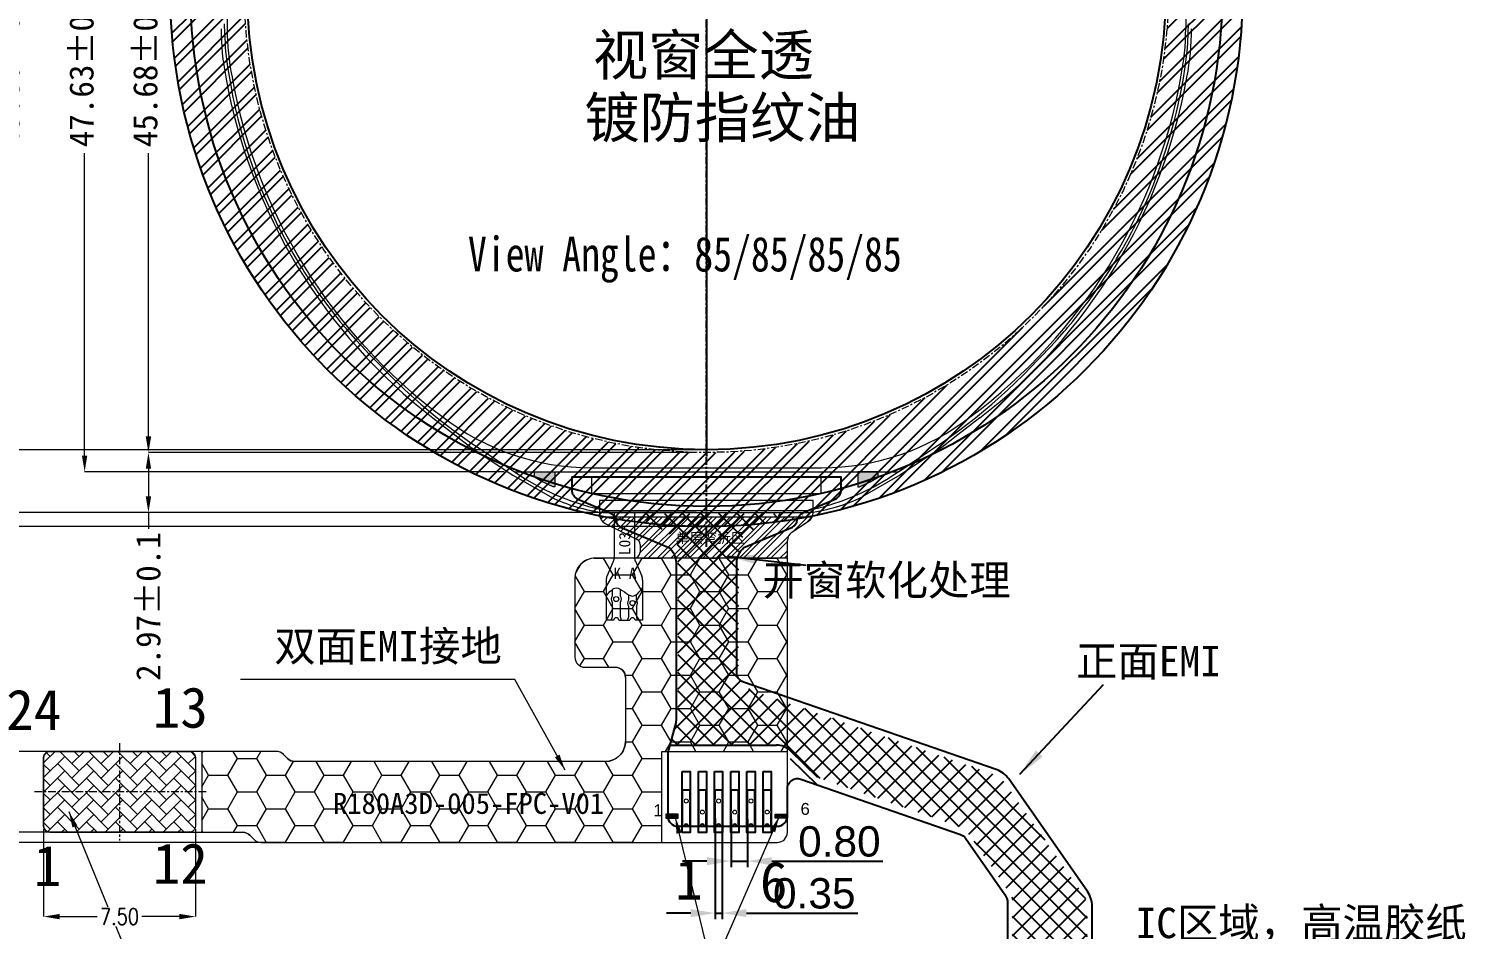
# Model space of a CAD drawing. Header units: millimetres. Extents: x 17 to 351, y 28 to 265.
# Drawn here: x 55.2 to 126.2, y 107.8 to 152.3 of the extents above; entities that cross this region are included whole.
import ezdxf

# ---------------------------------------------------------------- set-up
doc = ezdxf.new("R2010")
doc.units = ezdxf.units.MM
doc.linetypes.add('CENTER', pattern=[0.6, 0.375, -0.075, 0.075, -0.075])
doc.layers.get('Defpoints').update_dxf_attribs({"color": 5, "lineweight": 5})
for name, color, linetype, lineweight in [('3 BLU-FPCA', 2, 'Continuous', 5), ('5 BLU-Housing', 2, 'Continuous', 5), ('COG-IC', 2, 'Continuous', 5), ('DIM', 3, 'Continuous', 5), ('EMI', 5, 'Continuous', 5), ('FPC', 50, 'Continuous', 5), ('LCD', 4, 'Continuous', 5), ('Main-FPC', 2, 'Continuous', 5), ('POL', 210, 'Continuous', 5)]:
    doc.layers.add(name, color=color, linetype=linetype, lineweight=lineweight)
doc.layers.add('BOT', color=5, linetype='Continuous')
doc.layers.add('Lens', color=6, linetype='Continuous')
doc.styles.add('Arial', font='arial.ttf')
doc.styles.add('RD', font='ROMAND.shx', dxfattribs={"width": 0.8})
doc.styles.get("Standard").update_dxf_attribs({"font": 'arial.ttf'})
doc.styles.add('宋体', font='SimSun.ttf')
doc.styles.add('样式 4', font='SimSun.ttf')
doc.styles.add('汉字', font='SimSun.ttf')
doc.dimstyles.new('DIM', dxfattribs={"dimtxt": 0.8, "dimasz": 0.8, "dimexe": 0, "dimexo": 0.5, "dimgap": 0.11, "dimtad": 0, "dimzin": 1, "dimdsep": 46, "dimtxsty": 'RD', "dimcen": 0, "dimclrd": 256, "dimclre": 256, "dimclrt": 256, "dimadec": 0, "dimazin": 0, "dimtm": 1e-09, "dimtfac": 1, "dimtofl": 0, "dimtmove": 0, "dimatfit": 3, "dimfxl": 1, "dimlwe": -1, "dimarcsym": 0})
doc.dimstyles.new('ISO-25$0', dxfattribs={"dimtxt": 1.5, "dimasz": 1.2, "dimexe": 0.3, "dimexo": 0, "dimgap": 0.2, "dimtad": 1, "dimzin": 1, "dimdsep": 46, "dimtxsty": 'Standard', "dimcen": 0, "dimclrd": 4, "dimclre": 4, "dimclrt": 4, "dimadec": 0, "dimazin": 0, "dimtp": 1.2, "dimtm": 1.2, "dimtfac": 1, "dimtmove": 0, "dimatfit": 3, "dimfxl": 1, "dimtolj": 1, "dimarcsym": 0})
doc.dimstyles.new('标注-赛华', dxfattribs={"dimtxt": 2.5, "dimasz": 2.5, "dimexe": 1.25, "dimexo": 0.65, "dimtad": 1, "dimzin": 1, "dimdsep": 46, "dimtxsty": 'Arial', "dimcen": 1.5, "dimclre": 3, "dimclrt": 3, "dimadec": 0, "dimazin": 0, "dimtfac": 1, "dimtmove": 0, "dimatfit": 3, "dimfxl": 1, "dimtolj": 1, "dimtzin": 0, "dimarcsym": 0})

# ---------------------------------------------------------------- blocks, each defined once
blk = doc.blocks.new('*D15')
at = {"layer": 'Defpoints', "color": 0, "transparency": 16777216}
for p in [(88.723, 128.39), (51.805, 112.095), (67.425, 112.095)]:
    blk.add_point(p, dxfattribs=at)
at = {"layer": 'DIM', "lineweight": 5, "transparency": 16777216}
for p, q in [((88.223, 128.39), (51.805, 128.39)), ((51.805, 127.59), (51.805, 122.437)), ((51.805, 112.895), (51.805, 113.937)), ((66.925, 112.095), (51.805, 112.095))]:
    blk.add_line(p, q, dxfattribs=at)
at = {"layer": 'DIM', "transparency": 16777216}
for points in [[(51.672, 127.59), (51.939, 127.59), (51.805, 128.39)], [(51.672, 112.895), (51.939, 112.895), (51.805, 112.095)]]:
    blk.add_solid(points, dxfattribs=at)
at = {"layer": 'DIM', "lineweight": 5, "transparency": 16777216, "insert": (51.805, 118.187), "char_height": 1.2, "attachment_point": 5, "rotation": 90, "style": '样式 4'}
blk.add_mtext('16.29%%P0.5', dxfattribs=at)
blk = doc.blocks.new('*D17')
at = {"layer": 'Defpoints', "color": 0, "transparency": 16777216}
for p in [(88.723, 178.192), (54.323, 128.39), (88.723, 128.39)]:
    blk.add_point(p, dxfattribs=at)
at = {"layer": 'DIM', "lineweight": 5, "transparency": 16777216}
for p, q in [((88.223, 178.192), (54.323, 178.192)), ((54.323, 177.392), (54.323, 162.244)), ((54.323, 129.19), (54.323, 146.156)), ((88.223, 128.39), (54.323, 128.39))]:
    blk.add_line(p, q, dxfattribs=at)
at = {"layer": 'DIM', "transparency": 16777216}
for points in [[(54.19, 177.392), (54.457, 177.392), (54.323, 178.192)], [(54.19, 129.19), (54.457, 129.19), (54.323, 128.39)]]:
    blk.add_solid(points, dxfattribs=at)
at = {"layer": 'DIM', "lineweight": 5, "transparency": 16777216, "insert": (54.323, 154.2), "char_height": 1.2, "attachment_point": 5, "rotation": 90, "style": '样式 4'}
blk.add_mtext('49.80±0.1(LCM O.D)', dxfattribs=at)
blk = doc.blocks.new('*D19')
at = {"layer": 'Defpoints', "color": 0, "transparency": 16777216}
for p in [(88.726, 177.042), (61.15, 131.358), (88.726, 131.358)]:
    blk.add_point(p, dxfattribs=at)
at = {"layer": 'DIM', "lineweight": 5, "transparency": 16777216}
for p, q in [((88.226, 177.042), (61.15, 177.042)), ((61.15, 176.242), (61.15, 162.244)), ((61.15, 132.158), (61.15, 146.156)), ((88.226, 131.358), (61.15, 131.358))]:
    blk.add_line(p, q, dxfattribs=at)
at = {"layer": 'DIM', "transparency": 16777216}
for points in [[(61.016, 176.242), (61.283, 176.242), (61.15, 177.042)], [(61.016, 132.158), (61.283, 132.158), (61.15, 131.358)]]:
    blk.add_solid(points, dxfattribs=at)
at = {"layer": 'DIM', "lineweight": 5, "transparency": 16777216, "insert": (61.15, 154.2), "char_height": 1.2, "attachment_point": 5, "rotation": 90, "style": '样式 4'}
blk.add_mtext('45.68±0.1(LCD A.A)', dxfattribs=at)
blk = doc.blocks.new('*D20')
at = {"layer": 'Defpoints', "color": 0, "transparency": 16777216}
for p in [(88.723, 178.042), (57.995, 130.408), (79.233, 130.408)]:
    blk.add_point(p, dxfattribs=at)
at = {"layer": 'DIM', "lineweight": 5, "transparency": 16777216}
for p, q in [((88.223, 178.042), (57.995, 178.042)), ((57.995, 177.242), (57.995, 162.244)), ((57.995, 131.208), (57.995, 146.156)), ((78.733, 130.408), (57.995, 130.408))]:
    blk.add_line(p, q, dxfattribs=at)
at = {"layer": 'DIM', "transparency": 16777216}
for points in [[(57.862, 177.242), (58.128, 177.242), (57.995, 178.042)], [(57.862, 131.208), (58.128, 131.208), (57.995, 130.408)]]:
    blk.add_solid(points, dxfattribs=at)
at = {"layer": 'DIM', "lineweight": 5, "transparency": 16777216, "insert": (57.995, 154.2), "char_height": 1.2, "attachment_point": 5, "rotation": 90, "style": '样式 4'}
blk.add_mtext('47.63±0.1(LCD V.A)', dxfattribs=at)
blk = doc.blocks.new('*D24')
at = {"layer": 'Defpoints', "color": 0, "transparency": 16777216}
for p in [(88.726, 131.358), (61.15, 128.39), (88.723, 128.39)]:
    blk.add_point(p, dxfattribs=at)
at = {"layer": 'DIM', "lineweight": 5, "transparency": 16777216}
for p, q in [((88.226, 131.358), (61.15, 131.358)), ((61.15, 130.558), (61.15, 129.19)), ((88.223, 128.39), (61.15, 128.39)), ((61.15, 128.39), (61.15, 127.59))]:
    blk.add_line(p, q, dxfattribs=at)
at = {"layer": 'DIM', "transparency": 16777216}
for points in [[(61.016, 130.558), (61.283, 130.558), (61.15, 131.358)], [(61.016, 129.19), (61.283, 129.19), (61.15, 128.39)]]:
    blk.add_solid(points, dxfattribs=at)
at = {"layer": 'DIM', "lineweight": 5, "transparency": 16777216, "insert": (61.15, 123.749), "char_height": 1.2, "attachment_point": 5, "rotation": 90, "style": '样式 4'}
blk.add_mtext('2.97±0.1', dxfattribs=at)
blk = doc.blocks.new('*D25')
at = {"layer": 'Defpoints', "color": 0, "transparency": 16777216}
for p in [(55.97, 113.251), (63.47, 113.251), (63.47, 108.432)]:
    blk.add_point(p, dxfattribs=at)
at = {"layer": 'DIM', "linetype": 'Continuous', "lineweight": 5, "transparency": 16777216}
for p, q in [((55.97, 112.751), (55.97, 108.432)), ((63.47, 112.751), (63.47, 108.432)), ((56.77, 108.432), (58.62, 108.432)), ((62.67, 108.432), (60.821, 108.432))]:
    blk.add_line(p, q, dxfattribs=at)
at = {"layer": 'DIM', "transparency": 16777216}
for points in [[(56.77, 108.565), (56.77, 108.298), (55.97, 108.432)], [(62.67, 108.565), (62.67, 108.298), (63.47, 108.432)]]:
    blk.add_solid(points, dxfattribs=at)
at = {"layer": 'DIM', "lineweight": 5, "transparency": 16777216, "insert": (59.72, 108.432), "char_height": 0.8, "attachment_point": 5, "style": 'RD', "bg_fill": 3, "box_fill_scale": 1.1, "bg_fill_color": 256, "bg_fill_true_color": 13158600, "bg_fill_transparency": 0}
blk.add_mtext('7.50', dxfattribs=at)
blk = doc.blocks.new('*D26')
at = {"layer": 'Defpoints', "color": 0, "transparency": 16777216}
for p in [(53.664, 116.595), (56.942, 116.595), (56.942, 112.595)]:
    blk.add_point(p, dxfattribs=at)
at = {"layer": 'DIM', "linetype": 'Continuous', "lineweight": 5, "transparency": 16777216}
for p, q in [((53.664, 117.395), (53.664, 118.195)), ((56.442, 116.595), (53.664, 116.595)), ((56.442, 112.595), (53.664, 112.595)), ((53.664, 111.795), (53.664, 110.995))]:
    blk.add_line(p, q, dxfattribs=at)
at = {"layer": 'DIM', "transparency": 16777216}
for points in [[(53.53, 117.395), (53.797, 117.395), (53.664, 116.595)], [(53.53, 111.795), (53.797, 111.795), (53.664, 112.595)]]:
    blk.add_solid(points, dxfattribs=at)
at = {"layer": 'DIM', "lineweight": 5, "transparency": 16777216, "insert": (53.664, 114.595), "char_height": 0.8, "attachment_point": 5, "rotation": 90, "style": 'RD', "bg_fill": 3, "box_fill_scale": 1.1, "bg_fill_color": 256, "bg_fill_true_color": 13158600, "bg_fill_transparency": 0}
blk.add_mtext('4.00', dxfattribs=at)
blk = doc.blocks.new('*D29')
at = {"color": 4, "lineweight": -2, "transparency": 16777216}
for p, q in [((89.151, 113.283), (89.151, 108.304)), ((89.501, 113.283), (89.501, 108.304)), ((87.951, 108.604), (86.751, 108.604)), ((89.151, 108.604), (89.501, 108.604)), ((90.701, 108.604), (96.208, 108.604))]:
    blk.add_line(p, q, dxfattribs=at)
at = {"color": 4, "transparency": 16777216}
for points in [[(87.951, 108.804), (87.951, 108.404), (89.151, 108.604)], [(90.701, 108.804), (90.701, 108.404), (89.501, 108.604)]]:
    blk.add_solid(points, dxfattribs=at)
at = {"layer": 'Defpoints', "color": 0, "transparency": 16777216}
for p in [(89.151, 113.283), (89.501, 113.283), (89.501, 108.604)]:
    blk.add_point(p, dxfattribs=at)
at = {"color": 4, "transparency": 16777216, "insert": (94.055, 109.571), "char_height": 1.5, "attachment_point": 5}
blk.add_mtext('\\A1;0.35', dxfattribs=at)
blk = doc.blocks.new('*D30')
at = {"color": 4, "lineweight": -2, "transparency": 16777216}
for p, q in [((89.951, 113.243), (89.951, 110.87)), ((90.751, 113.243), (90.751, 110.87)), ((88.751, 111.17), (87.551, 111.17)), ((89.951, 111.17), (90.751, 111.17)), ((91.951, 111.17), (97.442, 111.17))]:
    blk.add_line(p, q, dxfattribs=at)
at = {"color": 4, "transparency": 16777216}
for points in [[(88.751, 111.37), (88.751, 110.97), (89.951, 111.17)], [(91.951, 111.37), (91.951, 110.97), (90.751, 111.17)]]:
    blk.add_solid(points, dxfattribs=at)
at = {"layer": 'Defpoints', "color": 0, "transparency": 16777216}
for p in [(89.951, 113.243), (90.751, 113.243), (90.751, 111.17)]:
    blk.add_point(p, dxfattribs=at)
at = {"color": 4, "transparency": 16777216, "insert": (95.296, 112.136), "char_height": 1.5, "attachment_point": 5}
blk.add_mtext('\\A1;0.80', dxfattribs=at)
blk = doc.blocks.new('*D34')
at = {"layer": 'Defpoints', "color": 0, "transparency": 16777216}
for p in [(49.731, 176.9), (88.726, 176.9), (88.726, 131.5)]:
    blk.add_point(p, dxfattribs=at)
at = {"layer": 'DIM', "lineweight": 5, "transparency": 16777216}
for p, q in [((88.226, 176.9), (49.731, 176.9)), ((49.731, 176.1), (49.731, 160.729)), ((49.731, 132.3), (49.731, 149.448)), ((88.226, 131.5), (49.731, 131.5))]:
    blk.add_line(p, q, dxfattribs=at)
at = {"layer": 'DIM', "transparency": 16777216}
for points in [[(49.598, 176.1), (49.864, 176.1), (49.731, 176.9)], [(49.598, 132.3), (49.864, 132.3), (49.731, 131.5)]]:
    blk.add_solid(points, dxfattribs=at)
at = {"layer": 'DIM', "lineweight": 5, "transparency": 16777216, "insert": (49.731, 155.088), "char_height": 1.2, "attachment_point": 5, "rotation": 90, "style": '样式 4'}
blk.add_mtext('45.40±0.1 VA', dxfattribs=at)
blk = doc.blocks.new('*D35')
at = {"layer": 'Defpoints', "color": 0, "transparency": 16777216}
for p in [(47.034, 180.7), (88.726, 180.7), (88.726, 127.7)]:
    blk.add_point(p, dxfattribs=at)
at = {"layer": 'DIM', "lineweight": 5, "transparency": 16777216}
for p, q in [((88.226, 180.7), (47.034, 180.7)), ((47.034, 179.9), (47.034, 160.946)), ((47.034, 128.5), (47.034, 149.731)), ((88.226, 127.7), (47.034, 127.7))]:
    blk.add_line(p, q, dxfattribs=at)
at = {"layer": 'DIM', "transparency": 16777216}
for points in [[(46.901, 179.9), (47.167, 179.9), (47.034, 180.7)], [(46.901, 128.5), (47.167, 128.5), (47.034, 127.7)]]:
    blk.add_solid(points, dxfattribs=at)
at = {"layer": 'DIM', "lineweight": 5, "transparency": 16777216, "insert": (47.034, 155.338), "char_height": 1.2, "attachment_point": 5, "rotation": 90, "style": '样式 4'}
blk.add_mtext('53.00±0.1 OD', dxfattribs=at)

msp = doc.modelspace()

# ---------------------------------------------------------------- hatches: boundary and pattern name
at = {"true_color": 0x000000}
h = msp.add_hatch(dxfattribs=at)
h.set_pattern_fill('ANSI32', color=18, scale=0.1)
h.set_pattern_definition([(45, (131.1515, -1e-13), (-0.673519, 0.673519), []), (45, (131.6005, -1e-13), (-0.673519, 0.673519), [])])
h.paths.add_polyline_path([(115.226, 154.2, 1), (62.226, 154.2, 1)])
edge = h.paths.add_edge_path(flags=16)
edge.add_ellipse((88.726, 154.2), major_axis=(0, 22.842), ratio=1, start_angle=0, end_angle=360)
at = {"lineweight": 5}
h = msp.add_hatch(dxfattribs=at)
h.set_pattern_fill('ANSI32', color=252, scale=0.05)
h.set_pattern_definition([(45, (-1100.7235, -84.95153), (-0.3367596, 0.3367596), []), (45, (-1100.499, -84.95153), (-0.3367596, 0.3367596), [])])
h.paths.add_polyline_path([(92.726, 127.012, -0.254387), (92.954, 127.432), (93.774, 127.963, 0.149619), (93.963, 128.187), (83.456, 128.187, 0.222603), (83.721, 127.855), (85.276, 127.084, -0.285017), (85.443, 126.815), (85.443, 126.438, -0.414214), (85.143, 126.138), (92.726, 126.138)])
h.paths.add_polyline_path([(87.043, 126.652), (90.95, 126.652), (90.95, 127.645), (87.043, 127.645)], flags=24)
h = msp.add_hatch()
h.set_pattern_fill('ANSI37', color=5, scale=0.2, style=0)
h.set_pattern_definition([(45, (-865.0801, -233.7408), (-0.4490128, 0.4490128), []), (135, (-865.0801, -233.7408), (-0.4490128, -0.4490128), [])])
h.paths.add_polyline_path([(101.187, 112.896, -0.157892), (101.679, 112.525), (103.677, 109.673, -0.153959), (103.858, 109.099), (103.858, 104.254), (107.538, 104.254), (107.538, 108.949, 0.153959), (107.357, 109.523), (103.459, 115.087, 0.157892), (102.967, 115.459), (90.99, 119.606, -0.319622), (90.318, 120.551), (90.318, 126.54, -0.270273), (90.825, 127.41), (92.472, 128.342), (85.164, 128.342), (86.809, 127.411, -0.270252), (87.316, 126.541), (87.317, 118.534, -0.066064), (87.282, 118.273), (86.913, 116.905), (92.183, 116.905, -0.196016), (92.883, 116.62), (94.226, 115.307)])
for points in [[(87.326, 113.291), (87.326, 113.491), (86.726, 113.491), (86.726, 113.291)], [(92.126, 113.291), (92.126, 113.491), (92.726, 113.491), (92.726, 113.291)]]:
    msp.add_hatch(color=256, dxfattribs=at).paths.add_polyline_path(points)
at = {"layer": 'LCD', "lineweight": 5}
for points in [[(81.233, 130.408), (81.233, 129.658), (81.155, 129.658), (80.625, 129.912), (80.233, 130.135), (80.233, 130.408)], [(96.212, 130.408), (96.212, 129.658), (96.291, 129.658), (96.82, 129.912), (97.212, 130.135), (97.212, 130.408)]]:
    msp.add_hatch(color=2, dxfattribs=at).paths.add_polyline_path(points)

# ---------------------------------------------------------------- linework, layer by layer
msp.add_line((88.726, 177.242), (88.726, 131.158))
at = {"color": 252, "lineweight": 5}
msp.add_line((83.456, 128.187), (93.963, 128.187), dxfattribs=at)
at = {"color": 5}
for p, q in [((86.913, 116.905), (92.183, 116.905)), ((94.226, 115.307), (92.883, 116.62)), ((94.226, 114.907), (92.883, 116.22))]:
    msp.add_line(p, q, dxfattribs=at)
at = {"color": 1, "linetype": 'CENTER'}
msp.add_lwpolyline([(88.726, 126.7), (88.726, 181.7)], dxfattribs=at)
at = {"color": 1}
msp.add_lwpolyline([(107.788, 104.254), (107.788, 108.949, 0.153959), (107.561, 109.666), (103.664, 115.231, 0.157892), (103.049, 115.695), (90.562, 120.019, -0.319622), (90.226, 120.491), (90.226, 125.903, -0.221516), (90.582, 126.669), (92.972, 127.677, 0.224745), (93.218, 128.027, -0.255364), (93.517, 128.402), (95.08, 129.061, 0.30159), (95.386, 129.522), (95.386, 130.142), (82.066, 130.142), (82.066, 129.522, 0.301601), (82.371, 129.061), (83.935, 128.402, -0.255366), (84.233, 128.027, 0.224737), (84.479, 127.677), (86.868, 126.67, -0.221471), (87.224, 125.904), (87.225, 118.127, -0.066064), (87.208, 117.997), (86.848, 116.666, 0.066044), (86.814, 116.405), (86.814, 113.393, 0.414214), (87.314, 112.893), (92.226, 112.893, 0.414214), (92.726, 113.393), (92.726, 114.753, -0.515586), (93.389, 115.226), (101.28, 112.494, -0.157892), (101.526, 112.308), (103.472, 109.529, -0.153959), (103.608, 109.099), (103.608, 101.829)], format="xyb", dxfattribs=at)
at = {"color": 252, "lineweight": 5}
msp.add_lwpolyline([(92.726, 126.138), (84.143, 126.138)], dxfattribs=at)
at = {"lineweight": 5}
for points in [[(87.326, 113.291), (87.326, 113.491), (86.726, 113.491), (86.726, 113.291)], [(92.126, 113.291), (92.126, 113.491), (92.726, 113.491), (92.726, 113.291)]]:
    msp.add_lwpolyline(points, close=True, dxfattribs=at)
at = {"color": 251, "true_color": 0x636466}
for radius in [26.5, 25.5]:
    msp.add_circle((88.726, 154.2), radius, dxfattribs=at)
at = {"color": 5}
msp.add_arc((92.183, 115.905), 1, 45.63896, 90, dxfattribs=at)
at = {"layer": '3 BLU-FPCA', "color": 0, "lineweight": 5}
for p, q in [((83.771, 125.057), (83.771, 123.071)), ((85.571, 125.057), (85.571, 123.071)), ((84.071, 124.595), (84.071, 124.271)), ((84.471, 124.271), (84.471, 124.606)), ((84.871, 124.336), (84.871, 124.071)), ((85.271, 124.071), (85.271, 124.347)), ((84.071, 123.971), (84.071, 123.221)), ((84.471, 123.221), (84.471, 123.971)), ((84.871, 123.771), (84.871, 123.221)), ((85.271, 123.771), (85.271, 123.221)), ((84.146, 123.071), (83.771, 123.071)), ((85.571, 123.071), (85.196, 123.071))]:
    msp.add_line(p, q, dxfattribs=at)
msp.add_lwpolyline([(84.396, 123.071), (84.946, 123.071)], dxfattribs=at)
for centre in [(84.271, 124.121), (85.071, 123.921)]:
    msp.add_circle(centre, 0.125, dxfattribs=at)
for centre, radius, start, end in [((84.271, 124.121), 0.25, 143.1301, 216.8699), ((84.271, 124.121), 0.25, 323.1301, 36.8699), ((85.071, 123.921), 0.25, 143.1301, 216.8699), ((85.071, 123.921), 0.25, 323.1301, 36.8699), ((84.271, 123.071), 0.25, 143.1301, 180), ((84.271, 123.071), 0.125, 0, 180), ((84.271, 123.071), 0.25, 0, 36.8699), ((85.071, 123.071), 0.25, 143.1301, 180), ((85.071, 123.071), 0.125, 0, 180), ((85.071, 123.071), 0.25, 0, 36.8699)]:
    msp.add_arc(centre, radius, start, end, dxfattribs=at)
msp.add_spline([(83.771, 124.271), (84.271, 124.671), (85.071, 124.271), (85.571, 124.671)], degree=3, dxfattribs=at)
at = {"layer": '5 BLU-Housing', "lineweight": 5}
for p, q in [((75.205, 133.069), (76.288, 132.234)), ((102.24, 133.069), (101.157, 132.234)), ((76.288, 132.234), (77.091, 131.615)), ((101.157, 132.234), (100.355, 131.615)), ((77.091, 131.615), (79.157, 130.245)), ((100.355, 131.615), (98.288, 130.245)), ((79.157, 130.245), (81.029, 129.166)), ((98.288, 130.245), (96.416, 129.166)), ((83.604, 128.39), (93.841, 128.39))]:
    msp.add_line(p, q, dxfattribs=at)
for centre, radius, start, end in [((77.645, 152.344), 12.906, 180.20263, 190.91894), ((99.8, 152.344), 12.906, 349.08106, 359.79737), ((91.934, 154.766), 27.397, 190.23001, 232.36603), ((85.511, 154.766), 27.397, 307.63397, 349.76999), ((84.85, 137.18), 8.878, 244.50266, 261.92898), ((92.595, 137.18), 8.878, 278.07102, 295.49734)]:
    msp.add_arc(centre, radius, start, end, dxfattribs=at)
at = {"layer": 'BOT', "color": 40}
for points in [[(87.526, 112.893), (87.626, 112.893), (87.526, 112.893, -0.127022), (87.551, 112.99), (87.551, 114.047, -0.257993), (87.551, 114.24), (87.551, 114.693), (87.901, 114.693), (87.901, 114.24, -0.258405), (87.901, 114.046), (87.901, 112.99, -0.127011), (87.926, 112.893), (87.826, 112.893, 1), (87.626, 112.893)], [(89.126, 112.893), (89.226, 112.893), (89.126, 112.893, -0.127022), (89.151, 112.99), (89.151, 114.047, -0.257993), (89.151, 114.24), (89.151, 114.693), (89.501, 114.693), (89.501, 114.24, -0.258405), (89.501, 114.046), (89.501, 112.99, -0.127011), (89.526, 112.893), (89.426, 112.893, 1), (89.226, 112.893)], [(90.726, 112.893), (90.826, 112.893), (90.726, 112.893, -0.127022), (90.751, 112.99), (90.751, 114.047, -0.257993), (90.751, 114.24), (90.751, 114.693), (91.101, 114.693), (91.101, 114.24, -0.258405), (91.101, 114.046), (91.101, 112.99, -0.127011), (91.126, 112.893), (91.026, 112.893, 1), (90.826, 112.893)]]:
    msp.add_lwpolyline(points, format="xyb", dxfattribs=at)
for points in [[(88.351, 113.69), (88.351, 114.693), (88.701, 114.693), (88.701, 113.69, -0.258472), (88.701, 113.496), (88.701, 112.99, -0.127011), (88.726, 112.893), (88.626, 112.893, 1), (88.426, 112.893), (88.326, 112.893, -0.127022), (88.351, 112.99), (88.351, 113.497, -0.257925)], [(89.951, 113.69), (89.951, 114.693), (90.301, 114.693), (90.301, 113.69, -0.258472), (90.301, 113.496), (90.301, 112.99, -0.127011), (90.326, 112.893), (90.226, 112.893, 1), (90.026, 112.893), (89.926, 112.893, -0.127022), (89.951, 112.99), (89.951, 113.497, -0.257925)], [(91.551, 113.69), (91.551, 114.693), (91.901, 114.693), (91.901, 113.69, -0.258472), (91.901, 113.496), (91.901, 112.99, -0.127011), (91.926, 112.893), (91.826, 112.893, 1), (91.626, 112.893), (91.526, 112.893, -0.127022), (91.551, 112.99), (91.551, 113.497, -0.257925)]]:
    msp.add_lwpolyline(points, format="xyb", close=True, dxfattribs=at)
at = {"layer": 'COG-IC', "color": 1, "lineweight": 5}
for p, q in [((83.06, 129.312), (83.06, 130.138)), ((83.06, 130.138), (94.386, 130.138)), ((94.386, 130.138), (94.386, 129.312)), ((94.386, 129.312), (83.06, 129.312))]:
    msp.add_line(p, q, dxfattribs=at)
at = {"layer": 'DIM', "color": 0, "ltscale": 3}
for p, q in [((84.171, 128.34), (84.171, 126.196)), ((85.171, 128.34), (85.171, 126.196)), ((83.812, 125.254), (84.131, 125.999)), ((85.212, 125.999), (85.531, 125.254))]:
    msp.add_line(p, q, dxfattribs=at)
for centre, start, end in [((83.671, 126.196), 336.80141, 0), ((85.671, 126.196), 180, 203.19859), ((84.271, 125.057), 156.80141, 180), ((85.071, 125.057), 360, 23.19859)]:
    msp.add_arc(centre, 0.5, start, end, dxfattribs=at)
at = {"layer": 'FPC'}
for p, q in [((94.003, 128.988), (83.443, 128.988)), ((83.443, 128.988), (83.443, 128.303)), ((94.003, 128.383), (94.003, 128.988)), ((83.721, 127.855), (85.276, 127.084)), ((92.954, 127.432), (93.774, 127.963)), ((85.443, 126.815), (85.443, 126.438)), ((92.726, 112.595), (92.726, 127.012)), ((85.143, 126.138), (83.226, 126.138)), ((82.226, 125.138), (82.226, 121.249)), ((82.726, 120.749), (84.226, 120.749)), ((84.726, 120.249), (84.726, 117.095)), ((68.027, 116.241), (67.82, 116.448)), ((83.726, 116.095), (68.381, 116.095)), ((66.163, 112.448), (66.371, 112.241)), ((66.724, 112.095), (92.226, 112.095))]:
    msp.add_line(p, q, dxfattribs=at)
at = {"layer": 'FPC', "lineweight": -3}
for points in [[(87.526, 115.595), (87.926, 115.595), (87.926, 112.591), (87.526, 112.591)], [(88.326, 115.595), (88.726, 115.595), (88.726, 112.591), (88.326, 112.591)], [(89.126, 115.595), (89.526, 115.595), (89.526, 112.591), (89.126, 112.591)], [(89.926, 115.595), (90.326, 115.595), (90.326, 112.591), (89.926, 112.591)], [(90.726, 115.595), (91.126, 115.595), (91.126, 112.591), (90.726, 112.591)], [(91.526, 115.595), (91.926, 115.595), (91.926, 112.591), (91.526, 112.591)]]:
    msp.add_lwpolyline(points, close=True, dxfattribs=at)
at = {"layer": 'FPC', "color": 2}
for centre in [(87.726, 114.143), (88.526, 113.593), (89.326, 114.143), (90.126, 113.593), (90.926, 114.143), (91.726, 113.593)]:
    msp.add_circle(centre, 0.1, dxfattribs=at)
at = {"layer": 'FPC'}
for centre, radius, start, end in [((83.943, 128.303), 0.5, 180, 243.63372), ((93.503, 128.383), 0.5, 302.90977, 0), ((85.143, 126.815), 0.3, 0, 63.63372), ((93.226, 127.012), 0.5, 122.90977, 180), ((85.143, 126.438), 0.3, 270, 360), ((83.226, 125.138), 1, 90, 180), ((82.726, 121.249), 0.5, 180, 270), ((84.226, 120.249), 0.5, 0, 90), ((67.467, 116.095), 0.5, 45, 90), ((83.726, 117.095), 1, 270, 360), ((68.381, 116.595), 0.5, 225, 270), ((65.81, 112.095), 0.5, 45, 90), ((66.724, 112.595), 0.5, 225, 270), ((92.226, 112.595), 0.5, 270, 0)]:
    msp.add_arc(centre, radius, start, end, dxfattribs=at)
at = {"layer": 'LCD', "color": 2, "linetype": 'Continuous', "lineweight": 5}
for p, q in [((80.233, 130.135), (80.233, 130.408)), ((80.233, 130.408), (81.233, 130.408)), ((80.625, 129.912), (80.233, 130.135)), ((81.233, 130.408), (81.233, 129.658)), ((96.212, 130.408), (96.212, 129.658)), ((97.212, 130.408), (96.212, 130.408)), ((96.82, 129.912), (97.212, 130.135)), ((97.212, 130.135), (97.212, 130.408)), ((81.155, 129.658), (80.625, 129.912)), ((81.233, 129.658), (81.155, 129.658)), ((96.212, 129.658), (96.291, 129.658)), ((96.291, 129.658), (96.82, 129.912))]:
    msp.add_line(p, q, dxfattribs=at)
at = {"layer": 'LCD', "lineweight": 5}
for points in [[(64.898, 152.549), (64.91, 152.077), (64.935, 151.606), (64.945, 151.359), (64.973, 151.038), (65.057, 150.421), (65.148, 149.851), (65.247, 149.314), (65.328, 148.904), (65.387, 148.635), (65.387, 148.629), (65.49, 148.185), (65.572, 147.848), (65.637, 147.601), (65.735, 147.237), (65.815, 146.96), (65.898, 146.678), (66.061, 146.163), (66.142, 145.921), (66.224, 145.682), (66.306, 145.45), (66.388, 145.227), (66.469, 145.006), (66.611, 144.646), (66.612, 144.642), (66.715, 144.386), (66.878, 143.998), (66.962, 143.806), (67.125, 143.442), (67.208, 143.263), (67.371, 142.919), (67.456, 142.747), (67.617, 142.427), (67.702, 142.261), (67.867, 141.952), (67.949, 141.797), (68.195, 141.359), (68.281, 141.209), (68.449, 140.926), (68.528, 140.794), (68.615, 140.653), (68.773, 140.399), (68.86, 140.261), (69.106, 139.886), (69.194, 139.753), (69.435, 139.404), (69.526, 139.272), (69.777, 138.926), (69.86, 138.812), (69.948, 138.695), (70.193, 138.373), (70.283, 138.259), (70.525, 137.955), (70.616, 137.842), (70.874, 137.532), (70.949, 137.443), (71.04, 137.338), (71.372, 136.959), (71.705, 136.595), (71.796, 136.498), (72.129, 136.151), (72.221, 136.057), (72.34, 135.939), (73.057, 135.192), (73.818, 134.456), (74.608, 133.749), (75.423, 133.072), (76.263, 132.427), (77.127, 131.813), (77.392, 131.64), (79.734, 130.072), (80.486, 129.646), (81.265, 129.272), (82.069, 128.954), (82.892, 128.692), (83.732, 128.488), (93.713, 128.488), (94.553, 128.692), (95.377, 128.954), (96.18, 129.272), (96.959, 129.646), (97.711, 130.072), (100.054, 131.64), (100.318, 131.813), (101.182, 132.427), (102.022, 133.072), (102.838, 133.749), (103.627, 134.456), (104.389, 135.192), (105.106, 135.939), (105.224, 136.057), (105.316, 136.151), (105.649, 136.498), (105.74, 136.595), (106.074, 136.959), (106.406, 137.338), (106.496, 137.443), (106.571, 137.532), (106.829, 137.842), (106.921, 137.955), (107.163, 138.259), (107.252, 138.373), (107.497, 138.695), (107.585, 138.812), (107.669, 138.926), (107.919, 139.272), (108.01, 139.404), (108.251, 139.753), (108.339, 139.886), (108.585, 140.261), (108.672, 140.399), (108.83, 140.653), (108.918, 140.794), (108.996, 140.926), (109.164, 141.209), (109.25, 141.359), (109.496, 141.797), (109.579, 141.952), (109.743, 142.261), (109.828, 142.427), (109.989, 142.747), (110.074, 142.919), (110.237, 143.263), (110.321, 143.442), (110.483, 143.806), (110.567, 143.998), (110.73, 144.386), (110.833, 144.642), (110.834, 144.646), (110.976, 145.006), (111.057, 145.227), (111.139, 145.45), (111.221, 145.682), (111.303, 145.921), (111.384, 146.163), (111.547, 146.678), (111.63, 146.96), (111.71, 147.237), (111.808, 147.601), (111.873, 147.848), (111.955, 148.185), (112.058, 148.629), (112.058, 148.635), (112.117, 148.904), (112.198, 149.314), (112.297, 149.851), (112.388, 150.421), (112.472, 151.038), (112.501, 151.359), (112.51, 151.606), (112.535, 152.077), (112.547, 152.549)], [(64.898, 152.549), (64.91, 152.077), (64.935, 151.606), (64.945, 151.359), (64.973, 151.038), (65.057, 150.421), (65.148, 149.851), (65.247, 149.314), (65.328, 148.904), (65.387, 148.635), (65.387, 148.629), (65.49, 148.185), (65.572, 147.848), (65.637, 147.601), (65.735, 147.237), (65.815, 146.96), (65.898, 146.678), (66.061, 146.163), (66.142, 145.921), (66.224, 145.682), (66.306, 145.45), (66.388, 145.227), (66.469, 145.006), (66.611, 144.646), (66.612, 144.642), (66.715, 144.386), (66.878, 143.998), (66.962, 143.806), (67.125, 143.442), (67.208, 143.263), (67.371, 142.919), (67.456, 142.747), (67.617, 142.427), (67.702, 142.261), (67.867, 141.952), (67.949, 141.797), (68.195, 141.359), (68.281, 141.209), (68.449, 140.926), (68.528, 140.794), (68.615, 140.653), (68.773, 140.399), (68.86, 140.261), (69.106, 139.886), (69.194, 139.753), (69.435, 139.404), (69.526, 139.272), (69.777, 138.926), (69.86, 138.812), (69.948, 138.695), (70.193, 138.373), (70.283, 138.259), (70.525, 137.955), (70.616, 137.842), (70.874, 137.532), (70.949, 137.443), (71.04, 137.338), (71.372, 136.959), (71.705, 136.595), (71.796, 136.498), (72.129, 136.151), (72.221, 136.057), (72.34, 135.939), (73.057, 135.192), (73.818, 134.456), (74.608, 133.749), (75.423, 133.072), (76.263, 132.427), (77.127, 131.813), (77.392, 131.64), (79.233, 130.408), (98.212, 130.408), (100.054, 131.64), (100.318, 131.813), (101.182, 132.427), (102.022, 133.072), (102.838, 133.749), (103.627, 134.456), (104.389, 135.192), (105.106, 135.939), (105.224, 136.057), (105.316, 136.151), (105.649, 136.498), (105.74, 136.595), (106.074, 136.959), (106.406, 137.338), (106.496, 137.443), (106.571, 137.532), (106.829, 137.842), (106.921, 137.955), (107.163, 138.259), (107.252, 138.373), (107.497, 138.695), (107.585, 138.812), (107.669, 138.926), (107.919, 139.272), (108.01, 139.404), (108.251, 139.753), (108.339, 139.886), (108.585, 140.261), (108.672, 140.399), (108.83, 140.653), (108.918, 140.794), (108.996, 140.926), (109.164, 141.209), (109.25, 141.359), (109.496, 141.797), (109.579, 141.952), (109.743, 142.261), (109.828, 142.427), (109.989, 142.747), (110.074, 142.919), (110.237, 143.263), (110.321, 143.442), (110.483, 143.806), (110.567, 143.998), (110.73, 144.386), (110.833, 144.642), (110.834, 144.646), (110.976, 145.006), (111.057, 145.227), (111.139, 145.45), (111.221, 145.682), (111.303, 145.921), (111.384, 146.163), (111.547, 146.678), (111.63, 146.96), (111.71, 147.237), (111.808, 147.601), (111.873, 147.848), (111.955, 148.185), (112.058, 148.629), (112.058, 148.635), (112.117, 148.904), (112.198, 149.314), (112.297, 149.851), (112.388, 150.421), (112.472, 151.038), (112.501, 151.359), (112.51, 151.606), (112.535, 152.077), (112.547, 152.549)]]:
    msp.add_lwpolyline(points, dxfattribs=at)
at = {"layer": 'LCD', "color": 251, "linetype": 'CENTER', "lineweight": 5, "true_color": 0x636466}
msp.add_ellipse((88.726, 154.2), major_axis=(0, 22.842), ratio=1, dxfattribs=at)
at = {"layer": 'Lens'}
msp.add_circle((88.726, 154.2), 22.7, dxfattribs=at)
at = {"layer": 'POL', "lineweight": 5}
for p, q in [((65.033, 154.2), (65.039, 152.297)), ((112.413, 154.2), (112.413, 152.297)), ((83.035, 130.608), (94.417, 130.608))]:
    msp.add_line(p, q, dxfattribs=at)
for centre, radius, start, end in [((77.039, 152.297), 12, 180, 191.5325), ((100.413, 152.297), 12, 348.4675, 0), ((91.584, 154.598), 26.72, 190.13191, 233.36992), ((85.867, 154.598), 26.72, 306.63008, 349.86809), ((83.035, 142.608), 12, 231.96933, 270), ((94.417, 142.608), 12, 270, 308.03067)]:
    msp.add_arc(centre, radius, start, end, dxfattribs=at)

# ---------------------------------------------------------------- texts
at = {"color": 252, "lineweight": 5, "style": '汉字'}
msp.add_text('单层弯折区', height=0.5, dxfattribs=at).set_placement((87.209, 126.89))
at = {"color": 1, "char_height": 2}
for s, insert, width, attachment_point in [('{\\fSimHei|b0|i0|c134|p2;视窗全透}', (83.119, 152.003), 276.07744, 1), ('{\\fSimSun|b0|i0|c134|p2;镀防指纹油}', (82.695, 148.91), 276.07744, 1), ('{\\fSimSun|b0|i0|c134|p2;13}', (64.083, 119.765), 2.48249, 3), ('{\\fSimSun|b0|i0|c134|p2;1}', (87.181, 111.267), 2.48249, 1), ('{\\fSimSun|b0|i0|c134|p2;6}', (91.37, 111.15), 2.48249, 1)]:
    msp.add_mtext(s, dxfattribs=dict(at, insert=insert, width=width, attachment_point=attachment_point))
at = {"layer": 'DIM', "color": 2, "lineweight": 5, "insert": (93.466, 128.552), "char_height": 0.03, "width": 0.006, "attachment_point": 1, "style": '汉字'}
msp.add_mtext('1\\P', dxfattribs=at)
at = {"layer": 'DIM', "color": 0, "ltscale": 3, "insert": (84.404, 126.29), "char_height": 0.56, "width": 4.5069, "attachment_point": 1, "rotation": 90, "style": '宋体'}
msp.add_mtext('L03', dxfattribs=at)
at = {"layer": 'DIM', "color": 0, "ltscale": 3, "insert": (84.13, 125.676), "char_height": 0.56, "width": 4.5069, "attachment_point": 1, "style": '宋体'}
msp.add_mtext('K A', dxfattribs=at)
at = {"layer": 'DIM', "color": 1, "char_height": 1.5, "width": 100.3297, "attachment_point": 3}
for s, insert in [('{\\fNSimSun|b0|i0|c134|p49;开窗软化处理}', (103.767, 125.805)), ('{\\fNSimSun|b0|i0|c134|p49;正面EMI}', (114.146, 121.808)), ('{\\fNSimSun|b0|i0|c134|p49;IC区域，高温胶纸\\P全覆盖元器件区域}', (126.3, 108.866))]:
    msp.add_mtext(s, dxfattribs=dict(at, insert=insert))
at = {"layer": 'DIM', "lineweight": 5, "insert": (78.613, 122.546), "char_height": 1.5, "width": 21.63051, "attachment_point": 3, "style": '宋体'}
msp.add_mtext('双面EMI接地', dxfattribs=at)
at = {"layer": 'FPC', "color": 2, "char_height": 0.588, "width": 36.55274, "attachment_point": 1}
for s, insert in [('1', (86.104, 113.978)), ('1', (86.104, 113.978)), ('6', (93.377, 114.046)), ('6', (93.377, 114.046))]:
    msp.add_mtext(s, dxfattribs=dict(at, insert=insert))
at = {"layer": 'LCD', "color": 1, "lineweight": 5, "insert": (76.939, 142.021), "char_height": 1.712501, "width": 23.59973, "attachment_point": 1, "style": 'RD'}
msp.add_mtext('{\\fSimSun|b0|i0|c0|p2;View Angle\\fSimSun|b0|i0|c134|p2;：\\fSimSun|b0|i0|c0|p2;8\\fSimSun|b0|i0|c134|p2;5\\fSimSun|b0|i0|c0|p2;/8\\fSimSun|b0|i0|c134|p2;5\\fSimSun|b0|i0|c0|p2;/8\\fSimSun|b0|i0|c134|p2;5\\fSimSun|b0|i0|c0|p2;/8\\fSimSun|b0|i0|c134|p2;5}', dxfattribs=at)
at = {"layer": 'Main-FPC', "color": 1, "lineweight": 5, "style": '汉字'}
msp.add_text('1', height=0.1, dxfattribs=at).set_placement((93.428, 128.247))
at = {"layer": 'Main-FPC', "color": 255, "lineweight": 5, "style": '样式 4'}
msp.add_text('R180A3D-005-FPC-V01', height=1.0368, dxfattribs=at).set_placement((70.27, 113.505))

# ---------------------------------------------------------------- dimensions: what is measured, and where the dimension line sits
for base, p1, p2, picture, middle in [((89.501, 108.604), (89.151, 113.283), (89.501, 113.283), '*D29', (94.055, 109.571)), ((90.751, 111.17), (89.951, 113.243), (90.751, 113.243), '*D30', (95.296, 112.136))]:
    dim = msp.add_linear_dim(base=base, p1=p1, p2=p2, dimstyle='ISO-25$0')
    dim.commit()
    dim.dimension.update_dxf_attribs({"geometry": picture, "text_midpoint": middle})
at = {"layer": 'DIM', "lineweight": 5}
for base, p1, p2, text, override, picture, middle in [((47.034, 180.7), (88.726, 127.7), (88.726, 180.7), '<> OD', {"dimtxt": 1.2, "dimtxsty": '样式 4', "dimtol": 1, "dimtp": 0.1, "dimtm": 0.1, "dimlwd": 5, "dimlwe": 5}, '*D35', (47.034, 155.338)), ((54.323, 128.39), (88.723, 178.192), (88.723, 128.39), '<>(LCM O.D)', {"dimtxt": 1.2, "dimtxsty": '样式 4', "dimtol": 1, "dimtp": 0.1, "dimtm": 0.1, "dimlwd": 5, "dimlwe": 5}, '*D17', (54.323, 154.2)), ((57.995, 130.408), (88.723, 178.042), (79.233, 130.408), '<>(LCD V.A)', {"dimtxt": 1.2, "dimtxsty": '样式 4', "dimtol": 1, "dimtp": 0.1, "dimtm": 0.1, "dimlwd": 5, "dimlwe": 5}, '*D20', (57.995, 154.2)), ((49.731, 176.9), (88.726, 131.5), (88.726, 176.9), '<> VA', {"dimtxt": 1.2, "dimtxsty": '样式 4', "dimtol": 1, "dimtp": 0.1, "dimtm": 0.1, "dimlwd": 5, "dimlwe": 5}, '*D34', (49.731, 155.088)), ((61.15, 131.358), (88.726, 177.042), (88.726, 131.358), '<>(LCD A.A)', {"dimtxt": 1.2, "dimtxsty": '样式 4', "dimtol": 1, "dimtp": 0.1, "dimtm": 0.1, "dimlwd": 5, "dimlwe": 5}, '*D19', (61.15, 154.2)), ((51.8055, 112.0949), (88.7226, 128.3897), (67.4249, 112.0949), '<>%%P0.5', {"dimtxt": 1.2, "dimgap": 0.11, "dimtxsty": '样式 4', "dimtol": 0, "dimlim": 0, "dimtp": 0.1, "dimtm": 0.1, "dimlwd": 5, "dimlwe": 5}, '*D15', (51.8055, 118.1869))]:
    dim = msp.add_linear_dim(base=base, p1=p1, p2=p2, angle=90, text=text, dimstyle='DIM', override=override, dxfattribs=at)
    dim.commit()
    dim.dimension.update_dxf_attribs({"geometry": picture, "text_midpoint": middle, "dimtype": 160})
dim = msp.add_linear_dim(base=(61.15, 128.39), p1=(88.726, 131.358), p2=(88.723, 128.39), angle=90, dimstyle='DIM', override={"dimtxt": 1.2, "dimtxsty": '样式 4', "dimtol": 1, "dimtp": 0.1, "dimtm": 0.1, "dimlwd": 5, "dimlwe": 5}, dxfattribs=at)
dim.commit()
dim.dimension.update_dxf_attribs({"geometry": '*D24', "text_midpoint": (61.15, 123.749), "dimtype": 160})

# ---------------------------------------------------------------- leaders
at = {"layer": 'DIM'}
for points in [[(89.766, 126.247), (93.659, 125.793)], [(104.221, 115.462), (108.346, 119.891)]]:
    msp.add_leader(points, dimstyle='标注-赛华', override={"dimscale": 1.4, "dimtxt": 1, "dimasz": 1, "dimgap": 0.2, "dimclrd": 3, "dimtol": 1, "dimtp": 0.15, "dimtm": 0.15}, dxfattribs=at)
at = {"layer": 'DIM', "lineweight": 5}
for points, override in [([(81.741, 115.668), (79.251, 120.14), (65.702, 120.14)], {"dimlwd": 5, "dimlwe": 5}), ([(57.213, 113.624), (60.711, 105.075), (79.563, 105.075)], {"dimtol": 1, "dimtp": 0.5, "dimtm": 0.5, "dimlwd": 5, "dimlwe": 5}), ([(87.188, 113.331), (88.997, 105.79)], {"dimtol": 1, "dimtp": 0.5, "dimtm": 0.5, "dimlwd": 5, "dimlwe": 5}), ([(92.322, 113.384), (88.997, 105.79)], {"dimtol": 1, "dimtp": 0.5, "dimtm": 0.5, "dimlwd": 5, "dimlwe": 5})]:
    msp.add_leader(points, dimstyle='DIM', override=override, dxfattribs=at)

# ---------------------------------------------------------------- next in the draw order: dimensions: what is measured, and where the dimension line sits
dim = msp.add_linear_dim(base=(63.47, 108.432), p1=(55.97, 113.251), p2=(63.47, 113.251), dimstyle='DIM', override={"dimfxl": 0.8, "dimtfill": 1, "dimlwd": 5, "dimlwe": 5, "dimarcsym": 2}, dxfattribs=at)
dim.commit()
dim.dimension.update_dxf_attribs({"geometry": '*D25', "text_midpoint": (59.72, 108.432)})

# ---------------------------------------------------------------- next in the draw order: hatches: boundary and pattern name
at = {"layer": 'EMI', "lineweight": 5}
h = msp.add_hatch(dxfattribs=at)
h.set_pattern_fill('HONEY', color=256, scale=0.3)
h.set_pattern_definition([(0, (-1154.6066, 89.8406), (1.42875, 0.824889), [0.9525, -1.905]), (120, (-1154.6066, 89.8406), (-1.42874983, 0.8248893), [0.9525, -1.905]), (60, (-1154.6066, 89.8406), (1.7e-07, 1.6497783), [-1.905, 0.9525])])
edge = h.paths.add_edge_path()
edge.add_line((92.726, 126.138), (83.226, 126.138))
edge.add_arc((83.226, 125.138), 1, 90, 180)
edge.add_line((82.226, 125.138), (82.226, 121.249))
edge.add_arc((82.726, 121.249), 0.5, 180, 270)
edge.add_line((82.726, 120.749), (84.226, 120.749))
edge.add_arc((84.226, 120.249), 0.5, 0, 90, ccw=False)
edge.add_line((84.726, 120.249), (84.726, 117.095))
edge.add_arc((83.726, 117.095), 1, 270, 360, ccw=False)
edge.add_line((83.726, 116.095), (68.381, 116.095))
edge.add_arc((68.381, 116.595), 0.5, 225, 270, ccw=False)
edge.add_line((68.027, 116.241), (67.82, 116.448))
edge.add_arc((67.467, 116.095), 0.5, 45, 90)
edge.add_line((67.467, 116.595), (63.785, 116.595))
edge.add_line((63.785, 116.595), (63.785, 112.595))
edge.add_line((63.785, 112.595), (65.81, 112.595))
edge.add_arc((65.81, 112.095), 0.5, 45, 90, ccw=False)
edge.add_line((66.163, 112.448), (66.371, 112.241))
edge.add_arc((66.724, 112.595), 0.5, 225, 270)
edge.add_line((66.724, 112.095), (86.526, 112.095))
edge.add_line((86.526, 112.095), (86.526, 116.595))
edge.add_line((86.526, 116.595), (92.726, 116.595))
edge.add_line((92.726, 116.595), (92.726, 126.138))

# ---------------------------------------------------------------- next in the draw order: linework, layer by layer
msp.add_lwpolyline([(92.726, 126.138), (83.226, 126.138, 0.414214), (82.226, 125.138), (82.226, 121.249, 0.414214), (82.726, 120.749), (84.226, 120.749, -0.414214), (84.726, 120.249), (84.726, 117.095, -0.414214), (83.726, 116.095), (68.381, 116.095, -0.198912), (68.027, 116.241), (67.82, 116.448, 0.198912), (67.467, 116.595), (63.785, 116.595), (63.785, 112.595), (65.81, 112.595, -0.198912), (66.163, 112.448), (66.371, 112.241, 0.198912), (66.724, 112.095), (86.526, 112.095), (86.526, 116.595), (92.726, 116.595), (92.726, 126.138, 0.668179)], format="xyb", close=True, dxfattribs=at)
at = {"layer": 'FPC', "color": 1, "linetype": 'CENTER', "lineweight": 5}
msp.add_lwpolyline([(59.72, 117.005), (59.72, 112.185)], dxfattribs=at)

# ---------------------------------------------------------------- next in the draw order: texts
at = {"color": 1, "insert": (64.083, 112.054), "char_height": 2, "width": 2.48249, "attachment_point": 3}
msp.add_mtext('{\\fSimSun|b0|i0|c134|p2;12}', dxfattribs=at)

# ---------------------------------------------------------------- next in the draw order: dimensions: what is measured, and where the dimension line sits
at = {"layer": 'DIM', "lineweight": 5}
dim = msp.add_linear_dim(base=(53.664, 116.595), p1=(56.942, 112.595), p2=(56.942, 116.595), angle=90, dimstyle='DIM', override={"dimfxl": 0.8, "dimtfill": 1, "dimlwd": 5, "dimlwe": 5, "dimarcsym": 2}, dxfattribs=at)
dim.commit()
dim.dimension.update_dxf_attribs({"geometry": '*D26', "text_midpoint": (53.664, 114.595)})

# ---------------------------------------------------------------- next in the draw order: hatches: boundary and pattern name
at = {"layer": 'FPC', "lineweight": 5}
h = msp.add_hatch(dxfattribs=at)
h.set_pattern_fill('AR-HBONE', color=4, scale=0.005)
h.set_pattern_definition([(45, (-1100.7235, -84.45153), (7e-17, 0.7184205), [1.524, -0.508]), (135, (-1100.3643, -84.0923), (7e-17, 0.7184205), [1.524, -0.508])])
edge = h.paths.add_edge_path()
edge.add_line((63.17, 112.595), (56.27, 112.595))
edge.add_arc((56.27, 112.895), 0.3, 180, 270, ccw=False)
edge.add_line((55.97, 112.895), (55.97, 116.295))
edge.add_arc((56.27, 116.295), 0.3, 90, 180, ccw=False)
edge.add_line((56.27, 116.595), (63.17, 116.595))
edge.add_arc((63.17, 116.295), 0.3, 0, 90, ccw=False)
edge.add_line((63.47, 116.295), (63.47, 112.895))
edge.add_arc((63.17, 112.895), 0.3, 270, 360, ccw=False)

# ---------------------------------------------------------------- next in the draw order: linework, layer by layer
at = {"layer": 'FPC'}
for p, q in [((67.467, 116.595), (56.27, 116.595)), ((55.97, 116.295), (55.97, 112.895)), ((56.27, 112.595), (65.81, 112.595))]:
    msp.add_line(p, q, dxfattribs=at)
at = {"layer": 'FPC', "color": 4, "lineweight": 5}
msp.add_lwpolyline([(63.17, 112.595), (56.27, 112.595, -0.414214), (55.97, 112.895), (55.97, 116.295, -0.414214), (56.27, 116.595), (63.17, 116.595, -0.414214), (63.47, 116.295), (63.47, 112.895, -0.414214)], format="xyb", close=True, dxfattribs=at)
at = {"layer": 'FPC', "color": 1, "linetype": 'CENTER', "lineweight": 5}
msp.add_lwpolyline([(63.995, 114.595), (55.446, 114.595)], dxfattribs=at)
at = {"layer": 'FPC'}
for centre, start, end in [((56.27, 116.295), 90, 180), ((56.27, 112.895), 180, 270)]:
    msp.add_arc(centre, 0.3, start, end, dxfattribs=at)

# ---------------------------------------------------------------- next in the draw order: texts
at = {"color": 1, "char_height": 2, "width": 2.48249, "attachment_point": 3}
for s, insert in [('{\\fSimSun|b0|i0|c134|p2;24}', (56.842, 119.649)), ('{\\fSimSun|b0|i0|c134|p2;1}', (56.842, 111.937))]:
    msp.add_mtext(s, dxfattribs=dict(at, insert=insert))

doc.saveas('drawing.dxf')
